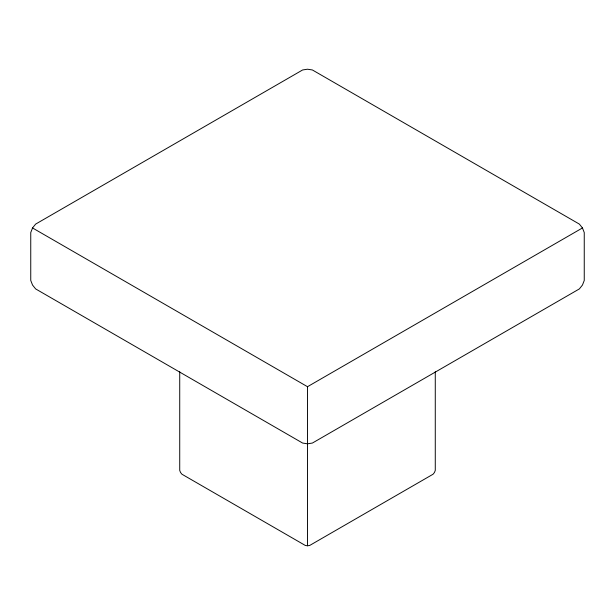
<?xml version="1.0" encoding="UTF-8"?>
<svg xmlns="http://www.w3.org/2000/svg" width="615" height="615" viewBox="0 0 615 615"><rect width="100%" height="100%" fill="white"/><g stroke="black" fill="none" stroke-linecap="round" stroke-linejoin="round"><path stroke-width="0.92" d="M32.541 227.957L30.75 232.562L30.75 280.455L32.541 285.06L35.639 288.919L302.611 443.054L307.5 443.807L312.389 443.054L579.361 288.919L582.459 285.06L584.25 280.455L584.25 232.562L582.459 227.957L579.361 224.098L312.389 69.964L307.5 69.211L302.611 69.964L35.639 224.098L32.541 227.957L307.5 386.704L582.459 227.957M179.726 371.76L179.726 470.406L180.533 472.481L181.925 474.219L305.301 545.451L307.5 545.789L309.699 545.451L433.075 474.219L434.467 472.481L435.274 470.406L435.274 371.76M307.5 386.704L307.5 545.789"/></g></svg>
